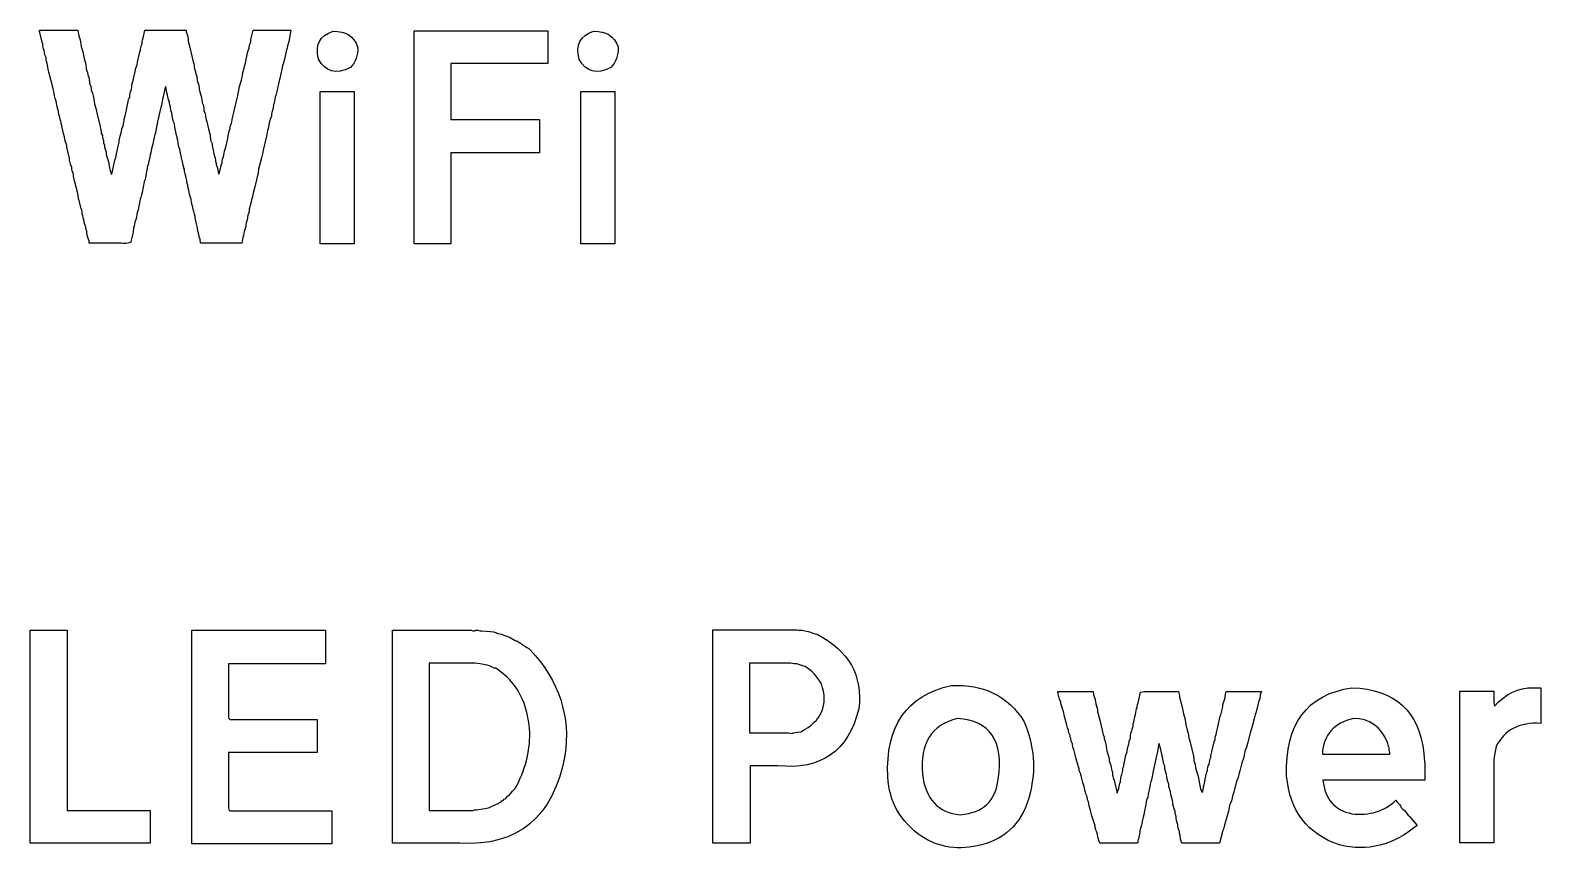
# Model space of a CAD drawing. Extents: x 80 to 325, y 41 to 447.
# Drawn here: x 197.33 to 215.99, y 320.72 to 330.87 of the extents above; entities that cross this region are included whole.
import ezdxf

# ---------------------------------------------------------------- set-up
doc = ezdxf.new("R2010")
doc.units = 0
doc.layers.add('For_Cutting', color=7, linetype='CONTINUOUS')

msp = doc.modelspace()

# ---------------------------------------------------------------- linework, layer by layer
at = {"layer": 'For_Cutting', "color": 7}
for points in [[(197.474442, 330.72995), (197.439992, 330.86086), (197.439992, 330.86786), (197.439992, 330.86086), (197.439992, 330.87466), (197.439992, 330.86766), (197.44028, 330.87492)], [(197.44028, 330.87492), (197.46784, 330.87492), (197.54363, 330.87492), (197.57808, 330.87492), (197.66765, 330.87492), (197.69521, 330.87492), (197.812344, 330.87492), (197.867464, 330.87492), (197.915694, 330.87492), (197.922594, 330.82672), (197.929494, 330.80602), (197.943274, 330.75782), (197.957054, 330.67512), (197.977724, 330.60622), (197.991504, 330.52352), (198.012174, 330.45462), (198.019074, 330.39952)], [(198.701404, 330.68865), (198.708304, 330.70935), (198.708304, 330.73005), (198.715204, 330.75765), (198.722104, 330.77835), (198.742774, 330.87485), (198.770334, 330.87485), (198.791004, 330.87485), (198.915028, 330.87485), (199.004598, 330.87485), (199.032158, 330.87485), (199.149291, 330.87485), (199.169961, 330.87485), (199.252641, 330.87485), (199.252641, 330.85415)], [(199.990031, 330.48881), (199.996931, 330.51641), (200.017601, 330.61291), (200.024501, 330.63361), (200.031401, 330.65431), (200.031401, 330.67501), (200.052071, 330.73011), (200.052071, 330.75771), (200.058971, 330.77841), (200.079641, 330.87491), (200.107201, 330.87491), (200.224334, 330.87491), (200.300124, 330.87491), (200.327684, 330.87491), (200.444817, 330.87491), (200.499937, 330.87491), (200.548167, 330.87491), (200.520607, 330.73711), (200.506827, 330.68201), (200.499927, 330.65441), (200.493027, 330.63371), (200.472357, 330.53721), (200.458577, 330.48211), (200.444797, 330.43391), (200.417237, 330.29611), (200.403457, 330.24791), (200.375897, 330.117), (200.362117, 330.0688), (200.355217, 330.0481), (200.341437, 329.9723), (200.334537, 329.9585), (200.327637, 329.9103)], [(197.481342, 330.68165), (197.481342, 330.70925)], [(197.522692, 330.53695), (197.508912, 330.57135), (197.502012, 330.59895)], [(198.577324, 330.14435), (198.584224, 330.17875), (198.584224, 330.19945), (198.598004, 330.25455), (198.604904, 330.27525), (198.625574, 330.36485), (198.632474, 330.40615), (198.646254, 330.44745), (198.653154, 330.48185), (198.673824, 330.57145), (198.680724, 330.60595), (198.687624, 330.61975)], [(199.280201, 330.73702), (199.293981, 330.68192), (199.300881, 330.66122), (199.328441, 330.53719), (199.342221, 330.48209)], [(197.605402, 330.17184), (197.570952, 330.30965), (197.557172, 330.35785), (197.550272, 330.39225), (197.543372, 330.41985), (197.536472, 330.46805)], [(199.948681, 330.31661), (199.955581, 330.35101), (199.969361, 330.40611)], [(198.032854, 330.35132), (198.039754, 330.32372), (198.046654, 330.30302), (198.053554, 330.28232), (198.053554, 330.25472)], [(198.060454, 330.24092), (198.060454, 330.22022)], [(199.369781, 330.35119), (199.383561, 330.30299), (199.390461, 330.25479), (199.397361, 330.22719), (199.404261, 330.20649)], [(199.824661, 329.79301), (199.838441, 329.84121), (199.852221, 329.89631), (199.893561, 330.06857), (199.914231, 330.17881), (199.928011, 330.23391)], [(197.619202, 330.11664), (197.612302, 330.15114)], [(198.081124, 330.13752), (198.094904, 330.09622), (198.108684, 330.04802), (198.122464, 329.96532), (198.143134, 329.89642), (198.150034, 329.85512), (198.191374, 329.68287)], [(198.301624, 329.19334), (198.315404, 329.13824), (198.329184, 329.09004), (198.342964, 329.13134), (198.370524, 329.26915), (198.384304, 329.30355), (198.391204, 329.34485), (198.411874, 329.44135), (198.425654, 329.48955), (198.425654, 329.51025), (198.439434, 329.56535), (198.446334, 329.59295), (198.453234, 329.62055), (198.460134, 329.66185), (198.473914, 329.68945), (198.480814, 329.71705), (198.487714, 329.75145), (198.487714, 329.77905), (198.494614, 329.79975), (198.508394, 329.85485), (198.522174, 329.90995), (198.535954, 329.99265), (198.542854, 330.02025), (198.549754, 330.03405), (198.556654, 330.04785)], [(199.004439, 330.179), (198.990659, 330.1514), (198.983759, 330.1101), (198.963089, 330.0205), (198.949309, 329.9447), (198.942409, 329.924), (198.921739, 329.8344), (198.914839, 329.8068), (198.907939, 329.7792), (198.901039, 329.7448), (198.894139, 329.7103), (198.887239, 329.6827), (198.873459, 329.6069), (198.866559, 329.5862), (198.838999, 329.45528), (198.825219, 329.40708), (198.818319, 329.35888)], [(199.445601, 330.02045), (199.452501, 329.97915), (199.466281, 329.94475), (199.473181, 329.90345), (199.473181, 329.88275)], [(197.653662, 329.95131), (197.646762, 329.99951)], [(197.701902, 329.75837), (197.688122, 329.81347), (197.681222, 329.83417)], [(199.052679, 329.95155), (199.045779, 329.97225), (199.045779, 329.99295)], [(199.121629, 329.63455), (199.114729, 329.67585), (199.107829, 329.71715), (199.094049, 329.75155), (199.087149, 329.77915), (199.080249, 329.80675), (199.080249, 329.83435)], [(197.715702, 329.69627), (197.708802, 329.71697), (197.708802, 329.73767)], [(199.493851, 329.80695), (199.500751, 329.76565)], [(199.521421, 329.68985), (199.528321, 329.65545), (199.548991, 329.57965), (199.548991, 329.55205)], [(199.728181, 329.37967), (199.741961, 329.42787), (199.755741, 329.48297), (199.769521, 329.53807), (199.776421, 329.59317), (199.790201, 329.64137), (199.797101, 329.66207), (199.797101, 329.68277)], [(200.306967, 329.8138), (200.293187, 329.7725), (200.279407, 329.7312), (200.272507, 329.683), (200.265607, 329.6554), (200.258707, 329.6347), (200.251807, 329.5865), (200.244907, 329.5658), (200.203567, 329.39354), (200.196667, 329.34534), (200.182887, 329.29714), (200.148437, 329.15933), (200.141537, 329.11113), (200.100197, 328.93888), (200.079527, 328.84238)], [(197.839742, 329.17947), (197.825962, 329.22077), (197.812182, 329.26897), (197.812182, 329.28967), (197.777732, 329.42747), (197.777732, 329.44817), (197.770832, 329.47577), (197.757052, 329.50337), (197.750152, 329.55847)], [(198.205154, 329.60017), (198.218934, 329.57257), (198.218934, 329.54497), (198.232714, 329.51047), (198.232714, 329.48287), (198.246494, 329.45527), (198.246494, 329.42767)], [(199.197459, 329.29705), (199.183679, 329.35905), (199.176779, 329.40035), (199.162999, 329.43475), (199.156099, 329.47605), (199.149199, 329.51735), (199.142299, 329.53805), (199.142299, 329.55875)], [(199.576561, 329.44865), (199.583461, 329.41415), (199.590361, 329.37285), (199.597261, 329.34525)], [(198.267164, 329.33807), (198.274064, 329.31047)], [(198.797649, 329.26928), (198.790749, 329.25548), (198.783849, 329.21418), (198.776949, 329.19348), (198.749389, 329.05567), (198.742489, 329.02117), (198.735589, 329.00047), (198.708029, 328.86956), (198.701129, 328.84196), (198.694229, 328.80746), (198.687329, 328.78676), (198.659769, 328.65585), (198.652869, 328.62825), (198.645969, 328.60065), (198.639069, 328.56625), (198.632169, 328.53185), (198.625269, 328.51805), (198.611489, 328.45605), (198.604589, 328.42845), (198.597689, 328.38025)], [(199.700621, 329.24183), (199.700621, 329.26943)], [(197.963782, 328.64889), (197.956882, 328.66959), (197.922432, 328.8005), (197.915532, 328.8556), (197.874192, 329.01407), (197.860412, 329.06917), (197.860412, 329.09677)], [(199.225039, 329.17985), (199.218139, 329.20745), (199.211239, 329.22815)], [(199.624831, 329.23495), (199.624831, 329.21425)], [(199.287079, 328.89733), (199.280179, 328.92493), (199.273279, 328.95933)], [(199.342219, 328.65618), (199.335319, 328.69058), (199.328419, 328.71128)], [(200.058857, 328.75278), (200.031297, 328.66318), (200.031297, 328.63558)], [(199.362919, 328.57338), (199.356019, 328.60098), (199.349119, 328.63548)], [(198.018912, 328.40778), (198.012012, 328.44218)], [(199.411159, 328.34608), (199.397379, 328.40118), (199.390479, 328.44938), (199.376699, 328.49758)], [(199.989957, 328.44948), (199.976177, 328.40128), (199.969277, 328.38748), (199.962377, 328.33928)], [(198.452996, 328.24235), (198.425436, 328.24235), (198.390986, 328.24235), (198.301416, 328.24235), (198.273856, 328.24235), (198.156722, 328.24235), (198.136052, 328.24235), (198.053372, 328.24235), (198.053372, 328.26995)], [(199.941707, 328.24278), (199.914147, 328.24278), (199.893477, 328.24278), (199.769453, 328.24278), (199.679883, 328.24278), (199.652323, 328.24278), (199.535189, 328.24278), (199.514519, 328.24278), (199.431839, 328.24278), (199.424939, 328.29788)], [(199.805415, 321.22562), (199.826085, 321.22562), (199.846755, 321.22562), (199.984559, 321.22562), (200.005229, 321.22562), (200.025899, 321.22562), (200.239495, 321.22562), (200.287725, 321.22562), (200.329065, 321.22562), (200.377295, 321.22562), (200.418635, 321.22562), (200.453085, 321.22562), (200.494425, 321.22562), (200.521985, 321.22562), (200.646008, 321.22562), (200.721798, 321.22562), (200.749358, 321.22562), (200.776918, 321.22562), (200.804478, 321.22562), (200.832038, 321.22562), (200.949171, 321.22562), (200.969841, 321.22562), (201.052521, 321.22562), (201.052521, 320.81909), (201.031851, 320.81909), (201.004291, 320.81909), (200.887157, 320.81909), (200.866487, 320.81909), (200.783807, 320.81909), (200.646003, 320.81909), (200.618443, 320.81909), (200.494419, 320.81909), (200.473749, 320.81909), (200.453079, 320.81909), (200.239483, 320.81909), (200.12235, 320.81909), (200.10168, 320.81909), (200.019, 320.81909), (199.99144, 320.81909), (199.97077, 320.81909), (199.832966, 320.81909), (199.805406, 320.81909), (199.784736, 320.81909), (199.660712, 320.81909), (199.571142, 320.81909), (199.543582, 320.81909), (199.426449, 320.81909), (199.405779, 320.81909), (199.323099, 320.81909), (199.323099, 320.84669), (199.323099, 320.97072), (199.323099, 321.02582), (199.323099, 321.08092), (199.323099, 321.10162), (199.323099, 321.12922), (199.323099, 321.25325), (199.323099, 321.27395), (199.323099, 321.41175), (199.323099, 321.46685), (199.323099, 321.49445), (199.323099, 321.61848), (199.323099, 321.63918), (199.323099, 321.65988), (199.323099, 321.87347), (199.323099, 321.92167), (199.323099, 321.94237), (199.323099, 321.96997), (199.323099, 322.09399), (199.323099, 322.19049), (199.323099, 322.21119), (199.323099, 322.24559), (199.323099, 322.26629), (199.323099, 322.29389), (199.323099, 322.31459), (199.323099, 322.45239), (199.323099, 322.56952), (199.323099, 322.59022), (199.323099, 322.67292), (199.323099, 322.76252), (199.323099, 322.79012), (199.323099, 322.90725), (199.323099, 322.92795), (199.323099, 323.01065), (199.323099, 323.08645), (199.323099, 323.12085), (199.323099, 323.21045), (199.323099, 323.23805), (199.323099, 323.35519), (199.323099, 323.37589), (199.323099, 323.45859), (199.364449, 323.45813)], [(199.364449, 323.45813), (199.412679, 323.45813), (199.550483, 323.45813), (199.605603, 323.45813), (199.660723, 323.45813), (199.715843, 323.45813), (199.770963, 323.45813), (199.908767, 323.45813), (199.929437, 323.45813), (199.950107, 323.45813), (200.163703, 323.45813), (200.211933, 323.45813), (200.253273, 323.45813), (200.301503, 323.45813), (200.342843, 323.45813), (200.377293, 323.45813), (200.418633, 323.45813), (200.446193, 323.45813), (200.570216, 323.45813), (200.646006, 323.45813), (200.673566, 323.45813), (200.701126, 323.45813), (200.728686, 323.45813), (200.756246, 323.45813), (200.873379, 323.45813), (200.894049, 323.45813), (200.976729, 323.45813), (200.976729, 323.04472), (200.956059, 323.04472), (200.921609, 323.04472), (200.900939, 323.04472), (200.873379, 323.04472), (200.852709, 323.04472), (200.714905, 323.04472), (200.687345, 323.04472), (200.652895, 323.04472), (200.563325, 323.04472), (200.535765, 323.04472), (200.418632, 323.04472), (200.397962, 323.04472), (200.315282, 323.04472), (200.287722, 323.04472), (200.260162, 323.04472), (200.239492, 323.04472), (200.115468, 323.04472), (200.025898, 323.04472), (199.998338, 323.04472), (199.881205, 323.04472), (199.860535, 323.04472), (199.777855, 323.04472), (199.777855, 322.38326)], [(202.637264, 320.82543), (202.616594, 320.82543), (202.582144, 320.82543), (202.561474, 320.82543), (202.533914, 320.82543), (202.513244, 320.82543), (202.37544, 320.82543), (202.161844, 320.82543), (202.065384, 320.82543), (202.044714, 320.82543), (202.010264, 320.82543), (201.989594, 320.82543), (201.962034, 320.82543), (201.941364, 320.82543), (201.80356, 320.82543), (201.80356, 320.84613), (201.80356, 320.87373), (201.80356, 320.89443), (201.80356, 320.92203), (201.80356, 321.04605), (201.80356, 321.10115), (201.80356, 321.15625), (201.80356, 321.17695), (201.80356, 321.31476), (201.80356, 321.34236), (201.80356, 321.37686), (201.80356, 321.40446), (201.80356, 321.43886), (201.80356, 321.52846), (201.80356, 321.55606), (201.80356, 321.6732), (201.80356, 321.6939), (201.80356, 321.7766), (201.80356, 321.8042), (201.80356, 321.8386), (201.80356, 321.9282), (201.80356, 321.9558), (201.80356, 322.07293), (201.80356, 322.09363), (201.80356, 322.17633), (201.80356, 322.22453), (201.80356, 322.27963), (201.80356, 322.33473), (201.80356, 322.38983), (201.80356, 322.41053), (201.80356, 322.43123), (201.80356, 322.64483), (201.80356, 322.69303), (201.80356, 322.73433), (201.80356, 322.78253), (201.80356, 322.82383), (201.80356, 322.85823), (201.80356, 322.89953), (201.80356, 322.92713), (201.80356, 323.05116), (201.80356, 323.12696), (201.80356, 323.15456), (201.80356, 323.18216), (201.80356, 323.20976), (201.80356, 323.23736), (201.80356, 323.3545), (201.80356, 323.3752), (201.80356, 323.4579), (201.85181, 323.45813)], [(201.85181, 323.45813), (201.88626, 323.45813), (202.099857, 323.45813), (202.141197, 323.45813), (202.175647, 323.45813), (202.203207, 323.45813), (202.223877, 323.45813), (202.361681, 323.45813), (202.451251, 323.45813), (202.485701, 323.45813), (202.582161, 323.45813), (202.616611, 323.45813), (202.644171, 323.45813), (202.664841, 323.45813), (202.699291, 323.45813), (202.775081, 323.45813), (202.795751, 323.45113), (202.816421, 323.45113), (202.830201, 323.45813), (202.857761, 323.45813), (202.885321, 323.45113), (202.905991, 323.45113), (203.016235, 323.44413), (203.050685, 323.43713), (203.078245, 323.43013), (203.092025, 323.42313), (203.147145, 323.40933), (203.250498, 323.37493), (203.319398, 323.33363), (203.340068, 323.32663)], [(206.559514, 321.78363), (206.469944, 321.78363), (206.442384, 321.78363), (206.32525, 321.78363), (206.30458, 321.78363), (206.2219, 321.78363), (206.2219, 320.82589), (206.19434, 320.82589), (206.15989, 320.82589), (206.13233, 320.82589), (206.09788, 320.82589), (206.00831, 320.82589), (205.98075, 320.82589), (205.863616, 320.82589), (205.842946, 320.82589), (205.760266, 320.82589), (205.760266, 320.85349), (205.760266, 320.97751), (205.760266, 321.03261), (205.760266, 321.08771), (205.760266, 321.10841), (205.760266, 321.13601), (205.760266, 321.26004), (205.760266, 321.28074), (205.760266, 321.41854), (205.760266, 321.47364), (205.760266, 321.50124), (205.760266, 321.62527), (205.760266, 321.64597), (205.760266, 321.66667), (205.760266, 321.88026), (205.760266, 321.92846), (205.760266, 321.94916), (205.760266, 321.97676), (205.760266, 322.10078), (205.760266, 322.19728), (205.760266, 322.21798), (205.760266, 322.25238), (205.760266, 322.27308), (205.760266, 322.30068), (205.760266, 322.32138), (205.760266, 322.45918), (205.760266, 322.57631), (205.760266, 322.59701), (205.760266, 322.67971), (205.760266, 322.76931), (205.760266, 322.79691), (205.760266, 322.91404), (205.760266, 322.93474), (205.760266, 323.01744), (205.760266, 323.09324), (205.760266, 323.12764), (205.760266, 323.21724), (205.760266, 323.24484), (205.760266, 323.36198), (205.760266, 323.38268), (205.760266, 323.46538), (205.801614, 323.46502)], [(205.801614, 323.46502), (205.849844, 323.46502), (205.891184, 323.46502), (205.939414, 323.46502), (205.980754, 323.46502), (206.001424, 323.46502), (206.090994, 323.46502), (206.132334, 323.46502), (206.166784, 323.46502), (206.194344, 323.46502), (206.215014, 323.46502), (206.352818, 323.46502), (206.380378, 323.46502), (206.504401, 323.46502), (206.600861, 323.46502), (206.683541, 323.46502), (206.800675, 323.46502)], [(206.862685, 323.45802), (206.938475, 323.44422)], [(202.947348, 323.03139), (202.912898, 323.03839), (202.823328, 323.05219), (202.795768, 323.05219), (202.775098, 323.05219), (202.637294, 323.05219), (202.616624, 323.05219), (202.492601, 323.05219), (202.471931, 323.05219), (202.258335, 323.05219), (202.258331, 321.2326)], [(203.078261, 322.99009), (203.057591, 322.99009)], [(206.800678, 323.04499), (206.766228, 323.04499), (206.724888, 323.05199), (206.697328, 323.05199), (206.676658, 323.05199), (206.552635, 323.05199), (206.463065, 323.05199), (206.435505, 323.05199), (206.318372, 323.05199), (206.297702, 323.05199), (206.215022, 323.05199), (206.215026, 322.19033)], [(213.6582, 322.74833), (213.65816, 322.74844)], [(215.90264, 322.7485), (215.992213, 322.74844)], [(215.992213, 322.74844), (215.992213, 322.30747)], [(210.025159, 322.70074), (210.059755, 322.70021)], [(210.087179, 322.47332), (210.080279, 322.49402), (210.059609, 322.54912), (210.059609, 322.56982)], [(210.059755, 322.70021), (210.087315, 322.70021), (210.121765, 322.70021), (210.211335, 322.70021), (210.238895, 322.70021), (210.356028, 322.70021), (210.376698, 322.70021), (210.459378, 322.70021), (210.466278, 322.65891)], [(210.996938, 322.48672), (211.003838, 322.50742), (211.010738, 322.54182), (211.017638, 322.56252), (211.045198, 322.69344), (211.086538, 322.70044), (211.114098, 322.70044), (211.141658, 322.70044), (211.176108, 322.70044), (211.265678, 322.70044), (211.293238, 322.70044), (211.410371, 322.70044), (211.465491, 322.70044), (211.513721, 322.70044), (211.527501, 322.65224), (211.527501, 322.63154), (211.561951, 322.50751), (211.575731, 322.42481), (211.596401, 322.35591), (211.603301, 322.31461), (211.610201, 322.27331)], [(211.913461, 321.88754), (211.913461, 321.90824), (211.927241, 321.95644), (211.954801, 322.08046), (211.968581, 322.10806), (211.968581, 322.14246), (211.982361, 322.17006), (211.989261, 322.21136), (211.996161, 322.24576), (212.003061, 322.26646), (212.030621, 322.39737), (212.037521, 322.41117), (212.058191, 322.49387), (212.065091, 322.51457), (212.065091, 322.54217), (212.092651, 322.62487)], [(212.106431, 322.70067), (212.140881, 322.70067), (212.168441, 322.70067), (212.202891, 322.70067), (212.292461, 322.70067), (212.320021, 322.70067), (212.437154, 322.70067), (212.457824, 322.70067), (212.540504, 322.70067), (212.533604, 322.67997), (212.526704, 322.65927), (212.519804, 322.61107), (212.512904, 322.59727), (212.471564, 322.4388), (212.464664, 322.4112), (212.457764, 322.3974), (212.430204, 322.28716), (212.423304, 322.25956), (212.416404, 322.23886), (212.409504, 322.21816), (212.368164, 322.05969), (212.354384, 322.01149), (212.333714, 321.96329), (212.326814, 321.91509), (212.313034, 321.85999), (212.306134, 321.84619), (212.292354, 321.80489), (212.271684, 321.72219), (212.264784, 321.69459), (212.251004, 321.63949), (212.244104, 321.61879), (212.237204, 321.60499), (212.195864, 321.44651), (212.188964, 321.42581)], [(215.440997, 322.02497), (215.420327, 321.91473), (215.413427, 321.86653), (215.413427, 320.833), (215.385867, 320.833), (215.296297, 320.833), (215.268737, 320.833), (215.241177, 320.833), (215.213617, 320.833), (215.096483, 320.833), (215.075813, 320.833), (214.993133, 320.833), (214.993133, 320.8537), (214.993133, 320.8881), (214.993133, 320.9088), (214.993133, 320.9364), (214.993133, 320.9571), (214.993133, 321.0949), (214.993133, 321.1431), (214.993133, 321.28091), (214.993133, 321.33601), (214.993133, 321.39111), (214.993133, 321.44621), (214.993133, 321.50131), (214.993133, 321.63912), (214.993133, 321.65982), (214.993133, 321.68052), (214.993133, 321.89411), (214.993133, 321.94231), (214.993133, 321.98361), (214.993133, 322.03181), (214.993133, 322.07311), (214.993133, 322.10751), (214.993133, 322.14881), (214.993133, 322.17641), (214.993133, 322.30044), (214.993133, 322.37624), (214.993133, 322.40384), (214.993133, 322.43144), (214.993133, 322.45904), (214.993133, 322.48664), (214.993133, 322.60377), (214.993133, 322.62447), (214.993133, 322.70717), (215.020693, 322.70717), (215.110263, 322.70717), (215.137823, 322.70717), (215.165383, 322.70717), (215.192943, 322.70717), (215.310077, 322.70717), (215.330747, 322.70717), (215.413427, 322.70717), (215.413427, 322.63137)], [(199.812305, 322.35566), (199.860535, 322.35566), (199.901875, 322.35566), (199.950105, 322.35566), (199.991445, 322.35566), (200.039675, 322.35566), (200.081015, 322.35566), (200.198149, 322.35566), (200.239489, 322.35566), (200.273939, 322.35566), (200.315279, 322.35566), (200.342839, 322.35566), (200.466862, 322.35566), (200.542652, 322.35566), (200.570212, 322.35566), (200.597772, 322.35566), (200.625332, 322.35566), (200.652892, 322.35566), (200.770025, 322.35566), (200.790695, 322.35566), (200.873375, 322.35566), (200.873375, 321.94914), (200.825145, 321.94914), (200.783805, 321.94914), (200.666672, 321.94914), (200.646002, 321.94914), (200.563322, 321.94914), (200.473752, 321.94914), (200.446192, 321.94914), (200.329058, 321.94914), (200.308388, 321.94914), (200.225708, 321.94914), (200.149918, 321.94914), (200.115468, 321.94914), (200.025898, 321.94914), (199.998338, 321.94914), (199.881205, 321.94914), (199.860535, 321.94914), (199.777855, 321.94914), (199.777855, 321.26012)], [(210.156129, 322.22512), (210.142349, 322.25272), (210.135449, 322.28722), (210.114779, 322.36302), (210.107879, 322.39062), (210.100979, 322.41132), (210.094079, 322.45262)], [(210.514508, 322.45216), (210.521408, 322.42456)], [(210.528308, 322.40386), (210.542088, 322.34876), (210.569648, 322.23851), (210.576548, 322.20411), (210.583448, 322.16961), (210.597228, 322.13521), (210.597228, 322.11451)], [(206.215026, 322.19033), (206.242586, 322.19033), (206.332156, 322.19033), (206.407946, 322.19033), (206.428616, 322.19033), (206.449286, 322.19033), (206.518186, 322.19033), (206.538856, 322.19033), (206.559526, 322.19033), (206.580196, 322.19033), (206.635316, 322.19033)], [(206.759339, 322.19033), (206.807569, 322.19733), (206.848909, 322.20433)], [(210.907358, 322.09382), (210.921138, 322.12142), (210.921138, 322.15582), (210.928038, 322.18342), (210.955598, 322.27302), (210.955598, 322.30062)], [(210.211279, 322.01152), (210.204379, 322.05282), (210.190599, 322.08732), (210.183699, 322.12172), (210.176799, 322.13552), (210.176799, 322.15622)], [(210.624788, 321.99738), (210.631688, 321.96298)], [(210.838438, 321.77686), (210.838438, 321.79756), (210.845338, 321.81136), (210.866008, 321.91472), (210.879788, 321.95602), (210.886688, 321.99732)], [(211.637761, 322.16306), (211.644661, 322.12176)], [(211.651561, 322.10106), (211.658461, 322.07346), (211.699801, 321.9012), (211.706701, 321.8736), (211.706701, 321.846), (211.720481, 321.8047), (211.727381, 321.7565), (211.761831, 321.63937), (211.768731, 321.60497), (211.789401, 321.49472)], [(210.280179, 321.77036), (210.245729, 321.8806)], [(210.659248, 321.84584), (210.666148, 321.81824), (210.679928, 321.79064), (210.686828, 321.74244)], [(211.244926, 321.90802), (211.224256, 321.81152), (211.210476, 321.75642), (211.182916, 321.61173), (211.169136, 321.57733), (211.162236, 321.52913), (211.141566, 321.43263), (211.134666, 321.39133), (211.120886, 321.36373), (211.113986, 321.32933)], [(211.810071, 321.45342), (211.823851, 321.50852), (211.823851, 321.52922), (211.830751, 321.54992), (211.858311, 321.68084), (211.872091, 321.72904), (211.878991, 321.77034), (211.885891, 321.79104), (211.892791, 321.80484)], [(213.292979, 321.92851), (213.334319, 321.92851), (213.451452, 321.92851), (213.492792, 321.92851), (213.527242, 321.92851), (213.568582, 321.92851), (213.596142, 321.92851), (213.720166, 321.92851), (213.795956, 321.92851), (213.823516, 321.92851), (213.851076, 321.92851), (213.878636, 321.92851), (213.906196, 321.92851), (214.023329, 321.92851), (214.078449, 321.92851), (214.126679, 321.92851), (214.126679, 321.94921)], [(214.560795, 321.81134), (214.560795, 321.60464), (214.505675, 321.60464), (214.367871, 321.60464), (214.347201, 321.60464), (214.326531, 321.60464), (214.112935, 321.60464), (214.064705, 321.60464), (214.023365, 321.60464), (213.975135, 321.60464), (213.933795, 321.60464), (213.899345, 321.60464), (213.858005, 321.60464), (213.830445, 321.60464), (213.706421, 321.60464), (213.630631, 321.60464), (213.603071, 321.60464), (213.575511, 321.60464), (213.547951, 321.60464), (213.520391, 321.60464), (213.403258, 321.60464), (213.382588, 321.60464), (213.299908, 321.60464)], [(214.546995, 321.9354), (214.553895, 321.83204)], [(210.287079, 321.73586), (210.287079, 321.75656)], [(210.349109, 321.52916), (210.335329, 321.57736), (210.321549, 321.62556), (210.314649, 321.66006)], [(210.700608, 321.67354), (210.714388, 321.61844)], [(210.797088, 321.58396), (210.803988, 321.63216)], [(211.368946, 321.67372), (211.348276, 321.74262), (211.348276, 321.77022)], [(210.721288, 321.60464), (210.755738, 321.44616), (210.762638, 321.45996), (210.776418, 321.50126)], [(211.444766, 321.33618), (211.437866, 321.37058), (211.424086, 321.41188), (211.417186, 321.46008), (211.403406, 321.50138), (211.396506, 321.52898), (211.396506, 321.55658)], [(202.258331, 321.2326), (202.292781, 321.2326), (202.389241, 321.2326), (202.465031, 321.2326), (202.485701, 321.2326), (202.506371, 321.2326), (202.527041, 321.2326), (202.547711, 321.2326), (202.568381, 321.2326), (202.589051, 321.2326), (202.609721, 321.2326), (202.678621, 321.2326), (202.699291, 321.2326), (202.726851, 321.2326), (202.747521, 321.2326), (202.795751, 321.2326), (202.816421, 321.2396), (202.837091, 321.2396), (202.947335, 321.2534), (203.002455, 321.2672)], [(203.126478, 321.3292), (203.147148, 321.3362), (203.154048, 321.35), (203.174718, 321.357), (203.181618, 321.3708), (203.202288, 321.3778)], [(210.411139, 321.28801), (210.404239, 321.33621)], [(211.100206, 321.24663), (211.086426, 321.17773), (211.079526, 321.15013), (211.072626, 321.11573), (211.065726, 321.09503), (211.058826, 321.04683), (211.051926, 321.02613), (211.038146, 320.97793), (211.038146, 320.95723)], [(212.147624, 321.2949), (212.140724, 321.2673), (212.133824, 321.2191), (212.126924, 321.1984), (212.120024, 321.1777), (212.085574, 321.05368), (212.071794, 320.99858), (212.064894, 320.98478), (212.023554, 320.8263), (211.995994, 320.8263), (211.87886, 320.8263), (211.80307, 320.8263), (211.77551, 320.8263), (211.658376, 320.8263), (211.637706, 320.8263), (211.555026, 320.8263), (211.541246, 320.8745), (211.534346, 320.9296), (211.527446, 320.9503), (211.527446, 320.971)], [(214.257643, 321.29459), (214.264543, 321.27389), (214.285213, 321.25319)], [(210.480039, 321.05374), (210.445589, 321.16398)], [(211.486106, 321.15705), (211.472326, 321.19835), (211.472326, 321.21905)], [(214.367893, 321.15669), (214.464353, 321.04645)], [(210.486939, 321.01924), (210.486939, 321.03994)], [(211.010586, 320.82633), (210.983026, 320.82633), (210.865893, 320.82633), (210.790103, 320.82633), (210.762543, 320.82633), (210.645409, 320.82633), (210.624739, 320.82633), (210.542059, 320.82633)]]:
    msp.add_lwpolyline(points, dxfattribs=at)
for points in [[(201.069693, 330.86114)], [(202.111833, 330.86803), (202.160063, 330.86803), (202.297867, 330.86803), (202.352987, 330.86803), (202.408107, 330.86803), (202.463227, 330.86803), (202.518347, 330.86803), (202.656151, 330.86803), (202.676821, 330.86803), (202.697491, 330.86803), (202.911087, 330.86803), (202.959317, 330.86803), (203.000657, 330.86803), (203.048887, 330.86803), (203.090227, 330.86803), (203.124677, 330.86803), (203.166017, 330.86803), (203.193577, 330.86803), (203.317601, 330.86803), (203.393391, 330.86803), (203.420951, 330.86803), (203.448511, 330.86803), (203.476071, 330.86803), (203.503631, 330.86803), (203.620765, 330.86803), (203.641435, 330.86803), (203.724115, 330.86803), (203.724115, 330.46151), (203.703445, 330.46151), (203.668995, 330.46151), (203.648325, 330.46151), (203.620765, 330.46151), (203.600095, 330.46151), (203.462291, 330.46151), (203.434731, 330.46151), (203.400281, 330.46151), (203.310711, 330.46151), (203.283151, 330.46151), (203.166018, 330.46151), (203.145348, 330.46151), (203.062668, 330.46151), (203.035108, 330.46151), (203.007548, 330.46151), (202.986878, 330.46151), (202.862854, 330.46151), (202.773284, 330.46151), (202.745724, 330.46151), (202.62859, 330.46151), (202.60792, 330.46151), (202.52524, 330.46151), (202.52524, 329.77249), (202.57347, 329.77249), (202.61481, 329.77249), (202.731943, 329.77249), (202.752613, 329.77249), (202.835293, 329.77249), (202.924863, 329.77249), (202.952423, 329.77249), (203.069556, 329.77249), (203.090226, 329.77249), (203.172906, 329.77249), (203.248696, 329.77249), (203.283146, 329.77249), (203.372716, 329.77249), (203.400276, 329.77249), (203.51741, 329.77249), (203.53808, 329.77249), (203.62076, 329.77249), (203.62076, 329.35908), (203.57253, 329.35908), (203.53119, 329.35908), (203.414057, 329.35908), (203.393387, 329.35908), (203.310707, 329.35908), (203.221137, 329.35908), (203.193577, 329.35908), (203.076444, 329.35908), (203.055774, 329.35908), (202.973094, 329.35908), (202.897304, 329.35908), (202.862854, 329.35908), (202.773284, 329.35908), (202.745724, 329.35908), (202.62859, 329.35908), (202.60792, 329.35908), (202.52524, 329.35908), (202.52524, 328.23598), (202.49768, 328.23598), (202.373656, 328.23598), (202.346096, 328.23598), (202.318536, 328.23598), (202.290976, 328.23598), (202.173843, 328.23598), (202.153173, 328.23598), (202.070493, 328.23598), (202.070493, 328.25668), (202.070493, 328.28428), (202.070493, 328.30498), (202.070493, 328.33258), (202.070493, 328.4566), (202.070493, 328.5117), (202.070493, 328.5668), (202.070493, 328.5875), (202.070493, 328.7253), (202.070493, 328.7529), (202.070493, 328.7873), (202.070493, 328.8149), (202.070493, 328.8494), (202.070493, 328.939), (202.070493, 328.9666), (202.070493, 329.08373), (202.070493, 329.10443), (202.070493, 329.18713), (202.070493, 329.21473), (202.070493, 329.24913), (202.070493, 329.33873), (202.070493, 329.36633), (202.070493, 329.48346), (202.070493, 329.50416), (202.070493, 329.58686), (202.070493, 329.63506), (202.070493, 329.69016), (202.070493, 329.74526), (202.070493, 329.80036), (202.070493, 329.82106), (202.070493, 329.84176), (202.070493, 330.05536), (202.070493, 330.10356), (202.070493, 330.14486), (202.070493, 330.19306), (202.070493, 330.23436), (202.070493, 330.26886), (202.070493, 330.31016), (202.070493, 330.33776), (202.070493, 330.46178), (202.070493, 330.53758), (202.070493, 330.56518), (202.070493, 330.59278), (202.070493, 330.62038), (202.070493, 330.64798), (202.070493, 330.76511), (202.070493, 330.78581), (202.070493, 330.86851)], [(204.287414, 330.86114)], [(200.938777, 330.117), (201.028347, 330.117), (201.055907, 330.117), (201.083467, 330.117), (201.111027, 330.117), (201.22816, 330.117), (201.28328, 330.117), (201.33151, 330.117), (201.33151, 328.23598), (201.30395, 328.23598), (201.21438, 328.23598), (201.18682, 328.23598), (201.15926, 328.23598), (201.1317, 328.23598), (201.014567, 328.23598), (200.993897, 328.23598), (200.911217, 328.23598), (200.911217, 328.25668), (200.911217, 328.29108), (200.911217, 328.31178), (200.911217, 328.33938), (200.911217, 328.36008), (200.911217, 328.49789), (200.911217, 328.54609), (200.911217, 328.57369), (200.911217, 328.60809), (200.911217, 328.63569), (200.911217, 328.67009), (200.911217, 328.75969), (200.911217, 328.78729), (200.911217, 328.90443), (200.911217, 328.92513), (200.911217, 329.00783), (200.911217, 329.05603), (200.911217, 329.10423), (200.911217, 329.14553), (200.911217, 329.19373), (200.911217, 329.23503), (200.911217, 329.28323), (200.911217, 329.32453), (200.911217, 329.44166), (200.911217, 329.48296), (200.911217, 329.51736), (200.911217, 329.55866), (200.911217, 329.58626), (200.911217, 329.71028), (200.911217, 329.78608), (200.911217, 329.81368), (200.911217, 329.84128), (200.911217, 329.86888), (200.911217, 329.89648), (200.911217, 330.01362), (200.911217, 330.03432), (200.911217, 330.11702)], [(204.156498, 330.117), (204.246068, 330.117), (204.273628, 330.117), (204.301188, 330.117), (204.328748, 330.117), (204.445881, 330.117), (204.501001, 330.117), (204.549231, 330.117), (204.549231, 328.23598), (204.521671, 328.23598), (204.432101, 328.23598), (204.404541, 328.23598), (204.376981, 328.23598), (204.349421, 328.23598), (204.232287, 328.23598), (204.211617, 328.23598), (204.128937, 328.23598), (204.128937, 328.25668), (204.128937, 328.29108), (204.128937, 328.31178), (204.128937, 328.33938), (204.128937, 328.36008), (204.128937, 328.49789), (204.128937, 328.54609), (204.128937, 328.57369), (204.128937, 328.60809), (204.128937, 328.63569), (204.128937, 328.67009), (204.128937, 328.75969), (204.128937, 328.78729), (204.128937, 328.90443), (204.128937, 328.92513), (204.128937, 329.00783), (204.128937, 329.05603), (204.128937, 329.10423), (204.128937, 329.14553), (204.128937, 329.19373), (204.128937, 329.23503), (204.128937, 329.28323), (204.128937, 329.32453), (204.128937, 329.44166), (204.128937, 329.48296), (204.128937, 329.51736), (204.128937, 329.55866), (204.128937, 329.58626), (204.128937, 329.71028), (204.128937, 329.78608), (204.128937, 329.81368), (204.128937, 329.84128), (204.128937, 329.86888), (204.128937, 329.89648), (204.128937, 330.01362), (204.128937, 330.03432), (204.128937, 330.11702)], [(197.354235, 323.45813), (197.478258, 323.45813), (197.505818, 323.45813), (197.533378, 323.45813), (197.560938, 323.45813), (197.678072, 323.45813), (197.733192, 323.45813), (197.781422, 323.45813), (197.781422, 321.2326), (197.829652, 321.2326), (197.850322, 321.2326), (197.870992, 321.2326), (197.960562, 321.2326), (197.981232, 321.2326), (198.008792, 321.2326), (198.029462, 321.2326), (198.063912, 321.2326), (198.084582, 321.2326), (198.112142, 321.2326), (198.132812, 321.2326), (198.270616, 321.2326), (198.298176, 321.2326), (198.325736, 321.2326), (198.346406, 321.2326), (198.470429, 321.2326), (198.559999, 321.2326), (198.587559, 321.2326), (198.704692, 321.2326), (198.725362, 321.2326), (198.808042, 321.2326), (198.808042, 320.82607), (198.787372, 320.82607), (198.759812, 320.82607), (198.739142, 320.82607), (198.711582, 320.82607), (198.587559, 320.82607), (198.532439, 320.82607), (198.394635, 320.82607), (198.373965, 320.82607), (198.353295, 320.82607), (198.139699, 320.82607), (198.091469, 320.82607), (198.050129, 320.82607), (198.001899, 320.82607), (197.960559, 320.82607), (197.926109, 320.82607), (197.884769, 320.82607), (197.857209, 320.82607), (197.733185, 320.82607), (197.657395, 320.82607), (197.629835, 320.82607), (197.602275, 320.82607), (197.574715, 320.82607), (197.547155, 320.82607), (197.430022, 320.82607), (197.409352, 320.82607), (197.326672, 320.82607), (197.326672, 320.84677), (197.326672, 320.87437), (197.326672, 320.89507), (197.326672, 320.92267), (197.326672, 321.04669), (197.326672, 321.10179), (197.326672, 321.15689), (197.326672, 321.17759), (197.326672, 321.3154), (197.326672, 321.343), (197.326672, 321.3775), (197.326672, 321.4051), (197.326672, 321.4395), (197.326672, 321.5291), (197.326672, 321.5567), (197.326672, 321.67384), (197.326672, 321.69454), (197.326672, 321.77724), (197.326672, 321.80484), (197.326672, 321.83924), (197.326672, 321.92884), (197.326672, 321.95644), (197.326672, 322.07357), (197.326672, 322.09427), (197.326672, 322.17697), (197.326672, 322.22517), (197.326672, 322.28027), (197.326672, 322.33537), (197.326672, 322.39047), (197.326672, 322.41117), (197.326672, 322.43187), (197.326672, 322.64547), (197.326672, 322.69367), (197.326672, 322.73497), (197.326672, 322.78317), (197.326672, 322.82447), (197.326672, 322.85887), (197.326672, 322.90017), (197.326672, 322.92777), (197.326672, 323.0518), (197.326672, 323.1276), (197.326672, 323.1552), (197.326672, 323.1828), (197.326672, 323.2104), (197.326672, 323.238), (197.326672, 323.35514), (197.326672, 323.37584), (197.326672, 323.45854)], [(208.709274, 322.776)], [(208.785066, 322.36948)], [(213.678807, 322.36949)]]:
    msp.add_lwpolyline(points, close=True, dxfattribs=at)
for points in [[(199.252641, 330.85415), (199.269868, 330.812817), (199.279054, 330.773773), (199.280201, 330.73702)], [(200.890547, 330.51663), (200.843467, 330.69233), (200.903182, 330.807167), (201.069693, 330.86114)], [(201.069691, 330.86114), (201.22472, 330.86714), (201.325776, 330.802833), (201.372859, 330.66822)], [(204.108269, 330.51663), (204.061182, 330.69233), (204.120897, 330.807167), (204.287414, 330.86114)], [(204.287412, 330.86114), (204.442441, 330.86714), (204.543497, 330.802833), (204.59058, 330.66822)], [(197.481342, 330.70925), (197.476742, 330.716117), (197.474442, 330.723017), (197.474442, 330.72995)], [(197.502012, 330.59895), (197.496279, 330.632283), (197.489389, 330.65985), (197.481342, 330.68165)], [(198.687624, 330.61975), (198.688757, 330.64615), (198.693351, 330.669117), (198.701404, 330.68865)], [(201.372859, 330.66822), (201.377459, 330.562567), (201.347602, 330.477587), (201.283289, 330.41328)], [(204.59058, 330.66822), (204.59518, 330.562567), (204.565323, 330.477587), (204.50101, 330.41328)], [(197.536472, 330.46805), (197.526139, 330.49445), (197.521545, 330.517417), (197.522692, 330.53695)], [(198.019074, 330.39952), (198.025967, 330.38232), (198.030561, 330.366253), (198.032854, 330.35132)], [(199.342221, 330.48209), (199.350261, 330.45109), (199.354854, 330.423523), (199.356001, 330.39939)], [(199.356001, 330.39939), (199.362894, 330.38219), (199.367488, 330.366123), (199.369781, 330.35119)], [(199.969361, 330.40611), (199.979694, 330.439377), (199.986584, 330.466943), (199.990031, 330.48881)], [(201.283289, 330.41328), (201.104144, 330.326007), (200.97323, 330.360457), (200.890547, 330.51663)], [(204.50101, 330.41328), (204.321865, 330.326007), (204.190951, 330.360457), (204.108269, 330.51663)], [(198.053554, 330.25472), (198.059287, 330.250053), (198.061587, 330.245453), (198.060454, 330.24092)], [(198.060454, 330.22022), (198.073087, 330.19382), (198.079977, 330.166253), (198.081124, 330.13752)], [(199.404261, 330.20649), (199.411148, 330.177757), (199.415741, 330.15249), (199.418041, 330.13069)], [(199.928011, 330.23391), (199.939498, 330.266043), (199.946388, 330.29361), (199.948681, 330.31661)], [(197.612302, 330.15114), (197.607702, 330.158007), (197.605402, 330.164907), (197.605402, 330.17184)], [(197.646762, 329.99951), (197.630682, 330.045443), (197.621495, 330.084487), (197.619202, 330.11664)], [(198.556654, 330.04785), (198.558921, 330.084583), (198.565811, 330.11675), (198.577324, 330.14435)], [(199.025109, 330.07565), (199.012476, 330.11125), (199.005586, 330.1457), (199.004439, 330.179)], [(199.045779, 329.99295), (199.033146, 330.01935), (199.026256, 330.046917), (199.025109, 330.07565)], [(199.418041, 330.13069), (199.432968, 330.087023), (199.442154, 330.050277), (199.445601, 330.02045)], [(197.681222, 329.83417), (197.673182, 329.882437), (197.663995, 329.921483), (197.653662, 329.95131)], [(199.059579, 329.93085), (199.054979, 329.937717), (199.052679, 329.944617), (199.052679, 329.95155)], [(199.080249, 329.83435), (199.066469, 329.872283), (199.059579, 329.90445), (199.059579, 329.93085)], [(199.473181, 329.88275), (199.484661, 329.855217), (199.491551, 329.82995), (199.493851, 329.80695)], [(200.327637, 329.9103), (200.31615, 329.872433), (200.30926, 329.840267), (200.306967, 329.8138)], [(197.708802, 329.73767), (197.704202, 329.744537), (197.701902, 329.751437), (197.701902, 329.75837)], [(197.750152, 329.55847), (197.732925, 329.613603), (197.721442, 329.659537), (197.715702, 329.69627)], [(198.191374, 329.68287), (198.199414, 329.65187), (198.204007, 329.624303), (198.205154, 329.60017)], [(199.142299, 329.55875), (199.130812, 329.586283), (199.123922, 329.61155), (199.121629, 329.63455)], [(199.500751, 329.76565), (199.512238, 329.738117), (199.519128, 329.71285), (199.521421, 329.68985)], [(199.797101, 329.68277), (199.813181, 329.725237), (199.822368, 329.761983), (199.824661, 329.79301)], [(199.548991, 329.55205), (199.553591, 329.53945), (199.555891, 329.52795), (199.555891, 329.51755)], [(199.555891, 329.51755), (199.568524, 329.492283), (199.575414, 329.469317), (199.576561, 329.44865)], [(198.246494, 329.42767), (198.259127, 329.393203), (198.266017, 329.363337), (198.267164, 329.33807)], [(198.274064, 329.31047), (198.290144, 329.264537), (198.299331, 329.225493), (198.301624, 329.19334)], [(198.818319, 329.35888), (198.806832, 329.324413), (198.799942, 329.294547), (198.797649, 329.26928)], [(199.211239, 329.22815), (199.207772, 329.25455), (199.203179, 329.277517), (199.197459, 329.29705)], [(199.597261, 329.34525), (199.608748, 329.308517), (199.615638, 329.27635), (199.617931, 329.24875)], [(199.700621, 329.26943), (199.715548, 329.311897), (199.724734, 329.348643), (199.728181, 329.37967)], [(197.860412, 329.09677), (197.847779, 329.12317), (197.840889, 329.150737), (197.839742, 329.17947)], [(199.231939, 329.15915), (199.227339, 329.166017), (199.225039, 329.172917), (199.225039, 329.17985)], [(199.259499, 329.03513), (199.243419, 329.082197), (199.234232, 329.123537), (199.231939, 329.15915)], [(199.617931, 329.24875), (199.623664, 329.244083), (199.625964, 329.239483), (199.624831, 329.23495)], [(199.624831, 329.21425), (199.642058, 329.172917), (199.651244, 329.13387), (199.652391, 329.09711)], [(199.652391, 329.09711), (199.660431, 329.100443), (199.665024, 329.105043), (199.666171, 329.11091)], [(199.666171, 329.11091), (199.677658, 329.167177), (199.689141, 329.210817), (199.700621, 329.24183)], [(199.273279, 328.95933), (199.265239, 328.986863), (199.260646, 329.01213), (199.259499, 329.03513)], [(199.314639, 328.78708), (199.299712, 328.830747), (199.290526, 328.867497), (199.287079, 328.89733)], [(199.328419, 328.71128), (199.321526, 328.740013), (199.316932, 328.76528), (199.314639, 328.78708)], [(200.079527, 328.84238), (200.06804, 328.807913), (200.06115, 328.778047), (200.058857, 328.75278)], [(198.012012, 328.44218), (197.986745, 328.526013), (197.970669, 328.594917), (197.963782, 328.64889)], [(199.349119, 328.63548), (199.344519, 328.642347), (199.342219, 328.649247), (199.342219, 328.65618)], [(199.376699, 328.49758), (199.368659, 328.525113), (199.364066, 328.55038), (199.362919, 328.57338)], [(200.010627, 328.54598), (199.99914, 328.508113), (199.99225, 328.475947), (199.989957, 328.44948)], [(200.031297, 328.63558), (200.01981, 328.601113), (200.01292, 328.571247), (200.010627, 328.54598)], [(198.025812, 328.38708), (198.021212, 328.393947), (198.018912, 328.400847), (198.018912, 328.40778)], [(198.053372, 328.26995), (198.036145, 328.312417), (198.026959, 328.35146), (198.025812, 328.38708)], [(198.597689, 328.38025), (198.590802, 328.35385), (198.586209, 328.330883), (198.583909, 328.31135)], [(199.424939, 328.29788), (199.418052, 328.31508), (199.413459, 328.331147), (199.411159, 328.34608)], [(199.962377, 328.33928), (199.95089, 328.301413), (199.944, 328.269247), (199.941707, 328.24278)], [(198.570129, 328.24935), (198.525342, 328.24015), (198.486298, 328.237817), (198.452996, 328.24235)], [(198.583909, 328.31135), (198.575869, 328.288417), (198.571276, 328.26775), (198.570129, 328.24935)], [(203.340068, 323.32663), (203.364181, 323.313963), (203.382555, 323.302463), (203.395188, 323.29213)], [(203.395188, 323.29213), (203.403228, 323.287463), (203.407821, 323.282863), (203.408968, 323.27833)], [(206.800675, 323.46502), (206.824788, 323.45902), (206.845458, 323.456687), (206.862685, 323.45802)], [(206.938475, 323.44422), (206.980962, 323.428153), (207.017709, 323.416653), (207.048718, 323.40972)], [(207.048718, 323.40972), (207.442607, 323.20646), (207.614862, 322.898697), (207.565482, 322.48643)], [(203.408968, 323.27833), (203.450308, 323.25653), (203.482461, 323.235863), (203.505428, 323.21633)], [(203.505428, 323.21633), (203.864867, 322.827037), (204.007264, 322.390657), (203.932621, 321.90719)], [(203.057591, 322.99009), (203.017398, 323.01309), (202.98065, 323.026857), (202.947348, 323.03139)], [(203.498563, 322.18393), (203.483636, 322.55141), (203.343536, 322.82013), (203.078261, 322.99009)], [(206.904031, 323.01049), (206.862691, 323.01969), (206.82824, 323.03119), (206.800678, 323.04499)], [(207.103846, 322.79689), (207.049873, 322.88991), (206.983268, 322.96111), (206.904031, 323.01049)], [(206.848909, 322.20433), (207.10844, 322.33869), (207.193419, 322.53621), (207.103846, 322.79689)], [(207.923792, 321.64601), (207.893932, 322.27531), (208.155759, 322.651973), (208.709274, 322.776)], [(208.709276, 322.776), (209.111205, 322.7932), (209.40978, 322.64621), (209.605002, 322.33503)], [(212.852047, 321.65968), (212.831374, 322.29932), (213.100091, 322.662203), (213.6582, 322.74833)], [(213.65816, 322.74844), (214.194447, 322.728907), (214.490725, 322.457893), (214.546995, 321.9354)], [(215.420327, 322.52112), (215.553537, 322.672707), (215.714308, 322.7485), (215.90264, 322.7485)], [(210.059609, 322.56982), (210.040089, 322.621487), (210.028606, 322.665127), (210.025159, 322.70074)], [(210.466278, 322.65891), (210.482358, 322.616443), (210.491545, 322.579693), (210.493838, 322.54866)], [(210.493838, 322.54866), (210.507618, 322.510793), (210.514508, 322.478627), (210.514508, 322.45216)], [(212.092651, 322.62487), (212.093784, 322.652403), (212.098378, 322.67767), (212.106431, 322.70067)], [(215.413427, 322.63137), (215.41116, 322.588903), (215.41346, 322.552153), (215.420327, 322.52112)], [(199.777855, 322.38326), (199.780122, 322.36146), (199.791605, 322.35226), (199.812305, 322.35566)], [(207.565482, 322.48643), (207.435717, 321.962777), (207.100394, 321.72851), (206.559514, 321.78363)], [(208.785066, 322.36948), (208.461227, 322.287947), (208.316532, 322.058273), (208.350983, 321.68046)], [(209.28805, 321.61845), (209.356952, 322.090423), (209.189291, 322.340767), (208.785066, 322.36948)], [(210.094079, 322.45262), (210.089479, 322.459487), (210.087179, 322.466387), (210.087179, 322.47332)], [(210.521408, 322.42456), (210.526008, 322.417693), (210.528308, 322.410793), (210.528308, 322.40386)], [(210.955598, 322.30062), (210.967085, 322.335087), (210.973975, 322.364953), (210.976268, 322.39022)], [(210.976268, 322.39022), (210.987755, 322.428087), (210.994645, 322.460253), (210.996938, 322.48672)], [(213.67883, 322.36948), (213.434228, 322.31088), (213.305611, 322.16389), (213.292979, 321.92851)], [(214.099109, 322.07321), (214.015278, 322.26843), (213.875178, 322.36719), (213.678807, 322.36949)], [(203.319418, 321.5018), (203.443441, 321.730327), (203.503156, 321.957703), (203.498563, 322.18393)], [(206.635316, 322.19033), (206.677803, 322.191663), (206.71455, 322.18933), (206.745559, 322.18333)], [(206.745559, 322.18333), (206.750159, 322.18933), (206.754752, 322.191663), (206.759339, 322.19033)], [(209.605002, 322.33503), (209.732471, 322.029563), (209.757734, 321.733283), (209.680792, 321.44619)], [(210.176799, 322.15622), (210.163019, 322.181487), (210.156129, 322.204453), (210.156129, 322.22512)], [(211.610201, 322.27331), (211.625128, 322.229643), (211.634314, 322.192893), (211.637761, 322.16306)], [(215.992213, 322.30747), (215.73383, 322.32467), (215.550092, 322.230503), (215.440997, 322.02497)], [(210.245729, 321.8806), (210.236542, 321.932267), (210.225059, 321.975907), (210.211279, 322.01152)], [(210.597228, 322.11451), (210.613308, 322.070843), (210.622495, 322.0318), (210.624788, 321.99738)], [(210.886688, 321.99732), (210.898175, 322.035187), (210.905065, 322.067353), (210.907358, 322.09382)], [(211.272486, 322.05961), (211.264446, 321.996477), (211.255259, 321.945947), (211.244926, 321.90802)], [(211.300046, 321.95626), (211.295446, 321.99646), (211.286259, 322.03091), (211.272486, 322.05961)], [(211.644661, 322.12176), (211.649261, 322.114893), (211.651561, 322.107993), (211.651561, 322.10106)], [(214.119779, 322.00431), (214.108292, 322.03071), (214.101402, 322.053677), (214.099109, 322.07321)], [(214.126679, 321.94921), (214.119786, 321.96761), (214.117486, 321.985977), (214.119779, 322.00431)], [(203.932621, 321.90719), (203.787926, 321.14583), (203.356141, 320.785243), (202.637264, 320.82543)], [(210.631688, 321.96298), (210.650061, 321.920513), (210.659248, 321.881467), (210.659248, 321.84584)], [(211.327606, 321.83912), (211.320719, 321.886187), (211.311533, 321.925233), (211.300046, 321.95626)], [(211.348276, 321.77022), (211.337943, 321.79662), (211.331053, 321.819587), (211.327606, 321.83912)], [(211.892791, 321.80484), (211.898524, 321.839307), (211.905414, 321.866873), (211.913461, 321.88754)], [(214.553895, 321.83204), (214.558495, 321.825173), (214.560795, 321.818273), (214.560795, 321.81134)], [(208.344094, 320.90876), (208.07997, 321.092493), (207.939869, 321.338243), (207.923792, 321.64601)], [(208.350983, 321.68046), (208.388876, 321.3727), (208.545054, 321.205037), (208.819517, 321.17747)], [(208.819517, 321.17747), (209.100866, 321.202737), (209.257044, 321.34973), (209.28805, 321.61845)], [(210.287079, 321.75656), (210.281346, 321.761227), (210.279046, 321.765827), (210.280179, 321.77036)], [(210.307749, 321.68076), (210.296262, 321.70256), (210.289372, 321.720927), (210.287079, 321.73586)], [(210.314649, 321.66006), (210.310049, 321.666927), (210.307749, 321.673827), (210.307749, 321.68076)], [(210.686828, 321.74244), (210.697161, 321.71604), (210.701755, 321.693073), (210.700608, 321.67354)], [(210.714388, 321.61844), (210.720121, 321.613773), (210.722421, 321.609173), (210.721288, 321.60464)], [(210.803988, 321.63216), (210.809721, 321.66316), (210.816611, 321.688427), (210.824658, 321.70796)], [(210.824658, 321.70796), (210.825791, 321.73436), (210.830385, 321.757327), (210.838438, 321.77686)], [(211.396506, 321.55658), (211.379279, 321.597913), (211.370093, 321.63696), (211.368946, 321.67372)], [(213.506615, 320.80529), (213.109281, 320.937357), (212.891092, 321.222153), (212.852047, 321.65968)], [(203.202288, 321.3778), (203.217215, 321.3996), (203.233291, 321.415667), (203.250518, 321.426)], [(203.250518, 321.426), (203.273485, 321.457), (203.296451, 321.482267), (203.319418, 321.5018)], [(209.680792, 321.44619), (209.601555, 321.103977), (209.401739, 320.89038), (209.081345, 320.8054)], [(210.376669, 321.42581), (210.360589, 321.468277), (210.351402, 321.502727), (210.349109, 321.52916)], [(210.383569, 321.41201), (210.377836, 321.416677), (210.375536, 321.421277), (210.376669, 321.42581)], [(210.776418, 321.50126), (210.782151, 321.535727), (210.789041, 321.563293), (210.797088, 321.58396)], [(211.789401, 321.49472), (211.796288, 321.47752), (211.803178, 321.463753), (211.810071, 321.45342)], [(212.188964, 321.42581), (212.176331, 321.370677), (212.162551, 321.32704), (212.147624, 321.2949)], [(213.299908, 321.60464), (213.325175, 321.370373), (213.444605, 321.232567), (213.658198, 321.19122)], [(199.777855, 321.26012), (199.776722, 321.235987), (199.785908, 321.224487), (199.805415, 321.22562)], [(203.002455, 321.2672), (203.042648, 321.291333), (203.079396, 321.3074), (203.112698, 321.3154)], [(203.112698, 321.3154), (203.117298, 321.323467), (203.121891, 321.328067), (203.126478, 321.3292)], [(210.404239, 321.33621), (210.391606, 321.36261), (210.384716, 321.387877), (210.383569, 321.41201)], [(210.445589, 321.16398), (210.435256, 321.21338), (210.423772, 321.254723), (210.411139, 321.28801)], [(211.113986, 321.32933), (211.110519, 321.294863), (211.105926, 321.267297), (211.100206, 321.24663)], [(211.472326, 321.21905), (211.455099, 321.260383), (211.445913, 321.299427), (211.444766, 321.33618)], [(213.658198, 321.19122), (213.874091, 321.16482), (214.055532, 321.219943), (214.202523, 321.35659)], [(214.202523, 321.35659), (214.218603, 321.331323), (214.236976, 321.310657), (214.257643, 321.29459)], [(214.285213, 321.25319), (214.31622, 321.224457), (214.339186, 321.19689), (214.354113, 321.17049)], [(210.486939, 321.03994), (210.481206, 321.044607), (210.478906, 321.049207), (210.480039, 321.05374)], [(211.506776, 321.0537), (211.494143, 321.0893), (211.487253, 321.12375), (211.486106, 321.15705)], [(211.527446, 320.971), (211.514813, 320.9974), (211.507923, 321.024967), (211.506776, 321.0537)], [(214.354113, 321.17049), (214.362153, 321.165823), (214.366746, 321.161223), (214.367893, 321.15669)], [(209.081345, 320.8054), (208.802292, 320.735353), (208.556542, 320.769807), (208.344094, 320.90876)], [(210.507609, 320.96414), (210.496122, 320.98594), (210.489232, 321.004307), (210.486939, 321.01924)], [(210.542059, 320.82633), (210.524832, 320.88033), (210.513349, 320.926267), (210.507609, 320.96414)], [(211.024366, 320.88833), (211.016326, 320.865397), (211.011733, 320.84473), (211.010586, 320.82633)], [(211.038146, 320.95723), (211.031253, 320.93083), (211.026659, 320.907863), (211.024366, 320.88833)], [(214.464353, 321.04645), (214.169223, 320.800703), (213.849977, 320.720317), (213.506615, 320.80529)]]:
    msp.add_open_spline(points, degree=3, dxfattribs=at)

doc.saveas('drawing.dxf')
